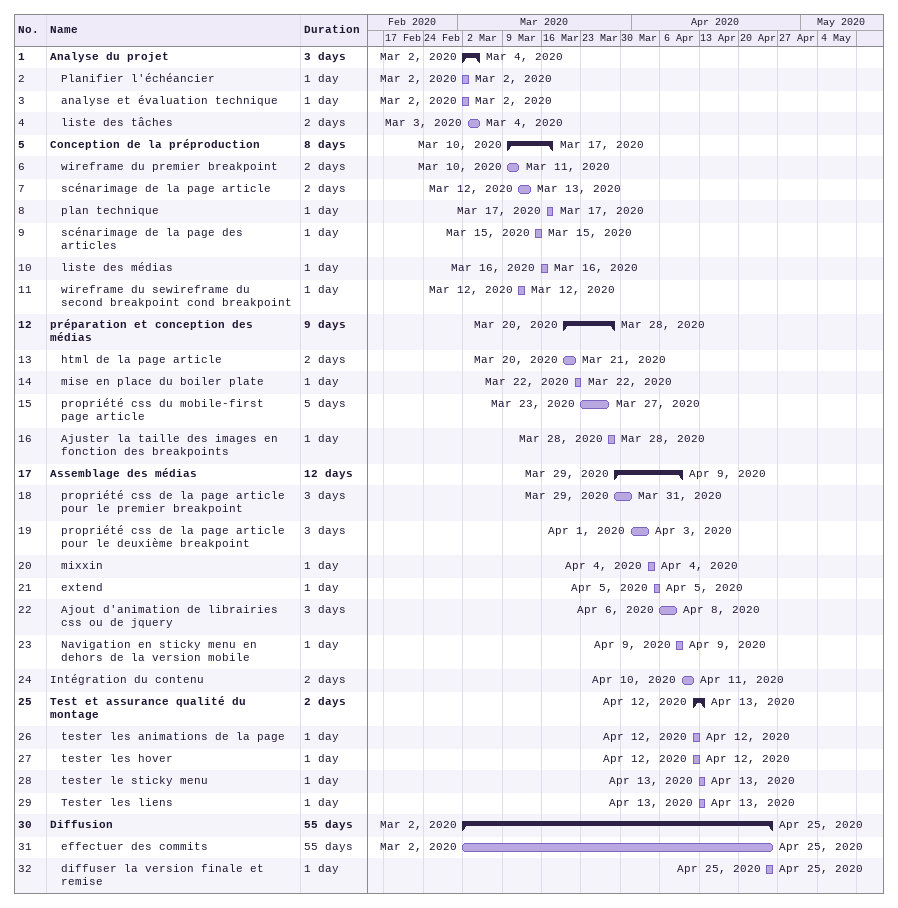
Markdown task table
| ID | Level | Task | Duration | Start | Finish |
|---|---|---|---|---|---|
| 1 | 1 | **Analyse du projet** | 3d | 2020-03-02 | 2020-03-04 |
| 2 | 2 | Planifier l'échéancier | 1d | 2020-03-02 | 2020-03-02 |
| 3 | 2 | analyse et évaluation technique | 1d | 2020-03-02 | 2020-03-02 |
| 4 | 2 | liste des tâches | 2d | 2020-03-03 | 2020-03-04 |
| 5 | 1 | **Conception de la préproduction** | 8d | 2020-03-10 | 2020-03-17 |
| 6 | 2 | wireframe du premier breakpoint | 2d | 2020-03-10 | 2020-03-11 |
| 7 | 2 | scénarimage de la page article | 2d | 2020-03-12 | 2020-03-13 |
| 8 | 2 | plan technique | 1d | 2020-03-17 | 2020-03-17 |
| 9 | 2 | scénarimage de la page des articles | 1d | 2020-03-15 | 2020-03-15 |
| 10 | 2 | liste des médias | 1d | 2020-03-16 | 2020-03-16 |
| 11 | 2 | wireframe du sewireframe du second breakpoint cond breakpoint | 1d | 2020-03-12 | 2020-03-12 |
| 12 | 1 | **préparation et conception des médias** | 9d | 2020-03-20 | 2020-03-28 |
| 13 | 2 | html de la page article | 2d | 2020-03-20 | 2020-03-21 |
| 14 | 2 | mise en place du boiler plate | 1d | 2020-03-22 | 2020-03-22 |
| 15 | 2 | propriété css du mobile-first page article | 5d | 2020-03-23 | 2020-03-27 |
| 16 | 2 | Ajuster la taille des images en fonction des breakpoints | 1d | 2020-03-28 | 2020-03-28 |
| 17 | 1 | **Assemblage des médias** | 12d | 2020-03-29 | 2020-04-09 |
| 18 | 2 | propriété css de la page article pour le premier breakpoint | 3d | 2020-03-29 | 2020-03-31 |
| 19 | 2 | propriété css de la page article pour le deuxième breakpoint | 3d | 2020-04-01 | 2020-04-03 |
| 20 | 2 | mixxin | 1d | 2020-04-04 | 2020-04-04 |
| 21 | 2 | extend | 1d | 2020-04-05 | 2020-04-05 |
| 22 | 2 | Ajout d'animation de librairies css ou de jquery | 3d | 2020-04-06 | 2020-04-08 |
| 23 | 2 | Navigation en sticky menu en dehors de la version mobile | 1d | 2020-04-09 | 2020-04-09 |
| 24 | 1 | Intégration du contenu | 2d | 2020-04-10 | 2020-04-11 |
| 25 | 1 | **Test et assurance qualité du montage** | 2d | 2020-04-12 | 2020-04-13 |
| 26 | 2 | tester les animations de la page | 1d | 2020-04-12 | 2020-04-12 |
| 27 | 2 | tester les hover | 1d | 2020-04-12 | 2020-04-12 |
| 28 | 2 | tester le sticky menu | 1d | 2020-04-13 | 2020-04-13 |
| 29 | 2 | Tester les liens | 1d | 2020-04-13 | 2020-04-13 |
| 30 | 1 | **Diffusion** | 55d | 2020-03-02 | 2020-04-25 |
| 31 | 2 | effectuer des commits | 55d | 2020-03-02 | 2020-04-25 |
| 32 | 2 | diffuser la version finale et remise | 1d | 2020-04-25 | 2020-04-25 |
